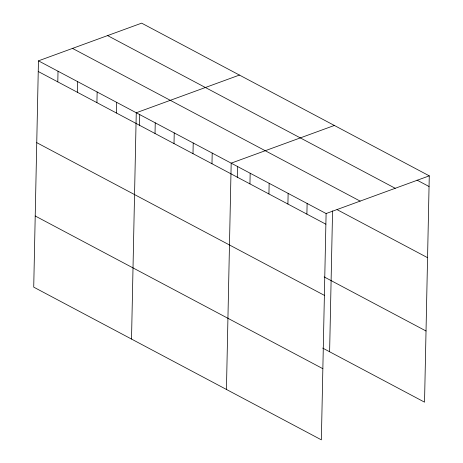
<?xml version="1.0" encoding="UTF-8"?>
<svg xmlns="http://www.w3.org/2000/svg" width="463" height="463" viewBox="0 0 463 463"><rect width="100%" height="100%" fill="white"/><g stroke="black" fill="none" stroke-linecap="round" stroke-linejoin="round"><path stroke-width="0.69" d="M38.464 60.844L33.724 287.147L321.363 439.85L326.102 213.547L38.464 60.844L141.637 23.15L429.276 175.853L424.536 402.156L322.653 348.072M57.8 81.882L58.025 71.227M77.362 92.264L77.581 81.61M96.917 102.653L97.143 91.992M116.479 113.036L116.705 102.375M131.521 339.066L136.261 112.764L239.435 75.07M139.49 125.814L139.728 114.315M155.024 133.494L155.244 122.84M174.007 143.576L174.227 132.916M192.99 153.652L193.216 142.998M211.973 163.734L212.199 153.074M226.442 389.458L231.182 163.155L334.355 125.461M237.287 177.734L237.525 166.234M249.945 183.892L250.165 173.231M268.928 193.968L269.148 183.307M287.911 204.044L288.131 193.389M306.894 214.126L307.119 203.465M329.615 351.764L332.567 210.879M326.102 213.547L429.276 175.853M417.03 180.13L429.051 186.514M107.59 35.587L395.228 188.291M72.512 48.401L360.15 201.11M337.07 209.635L427.563 257.677M38.244 71.499L325.877 224.202M324.146 276.909L426.024 330.993M36.751 142.662L324.389 295.365M35.217 215.984L322.85 368.687"/></g></svg>
